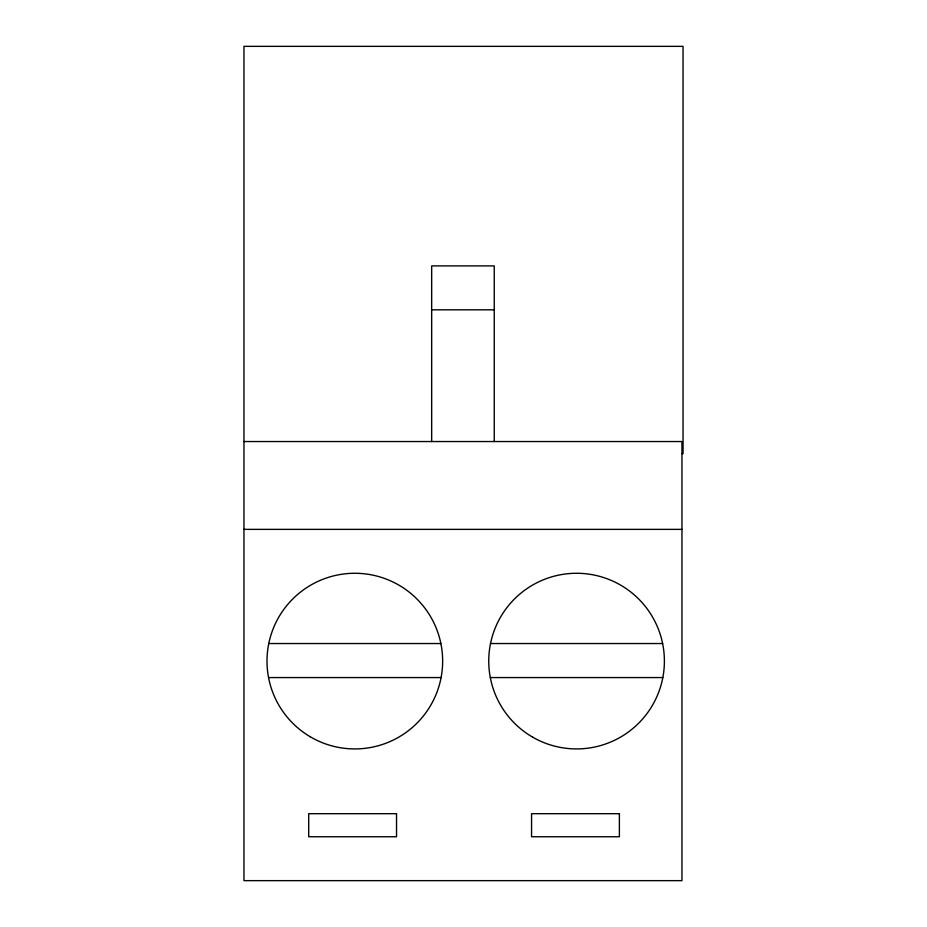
<?xml version="1.0" encoding="UTF-8"?>
<svg xmlns="http://www.w3.org/2000/svg" width="927" height="927" viewBox="0 0 927 927"><rect width="100%" height="100%" fill="white"/><g stroke="black" fill="none" stroke-linecap="round" stroke-linejoin="round"><path stroke-width="1.39" d="M431.669 309.815L494.242 309.815M243.952 441.542L681.959 441.542L681.959 880.65L243.952 880.65L243.952 46.35L683.048 46.35L683.048 453.616L681.959 453.616M243.952 529.363L681.959 529.363M268.772 643.535L440.87 643.535M490.522 643.535L662.62 643.535M268.563 677.567L441.09 677.567M490.302 677.567L662.828 677.567M494.242 441.542L494.242 265.898L431.669 265.898L431.669 441.542M396.536 813.686L308.714 813.686L308.714 836.745L396.536 836.745L396.536 813.686M619.387 813.686L531.565 813.686L531.565 836.745L619.387 836.745L619.387 813.686M310.047 736.652A87.822 87.822 0 0 0 442.642 662.098A87.822 87.822 0 0 0 311.785 584.543A87.822 87.822 0 0 0 310.047 736.652M532.654 737.15A87.822 87.822 0 0 0 664.392 661.102A87.822 87.822 0 0 0 532.654 585.041A87.822 87.822 0 0 0 532.654 737.15"/></g></svg>
